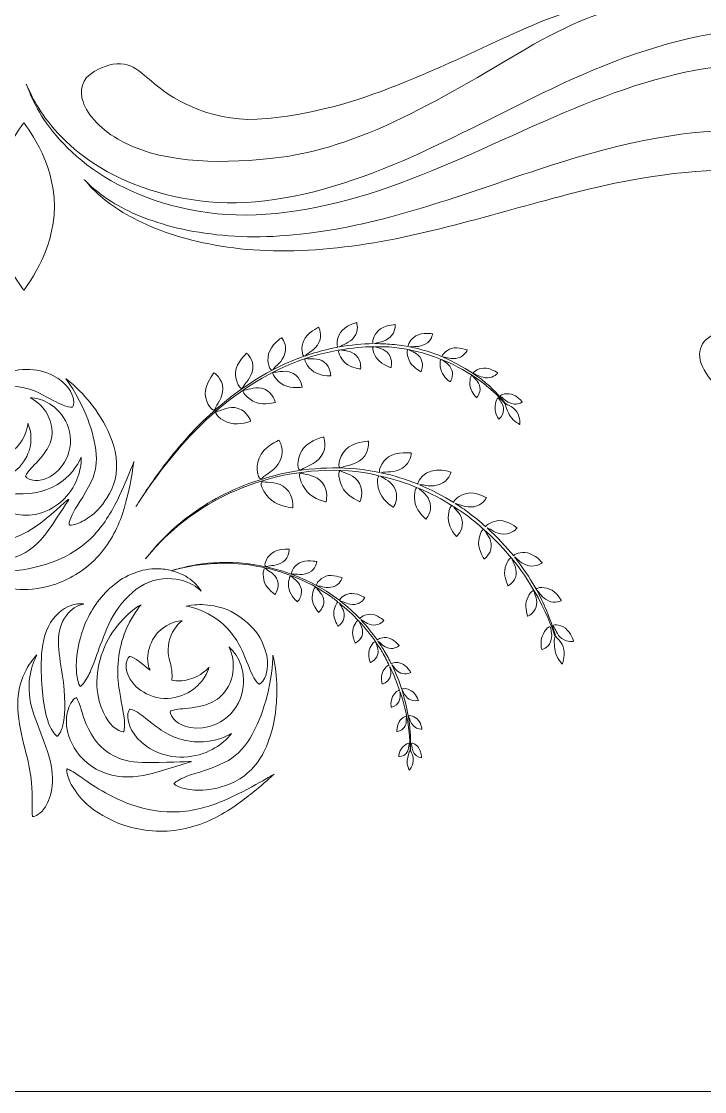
# Model space of a CAD drawing. Extents: x 272 to 570, y -510 to -85.
# Drawn here: x 420.7 to 470.5, y -509.9 to -431.9 of the extents above; entities that cross this region are included whole.
import ezdxf

# ---------------------------------------------------------------- set-up
doc = ezdxf.new("R2010")
doc.units = 0
doc.header["$MEASUREMENT"] = 0
doc.layers.add('Layer 1', color=7, linetype='Continuous')

msp = doc.modelspace()

# ---------------------------------------------------------------- linework, layer by layer
at = {"layer": 'Layer 1', "lineweight": 0}
for points, knots in [([(557.26, -428.987), (551.308, -387.897), (537.651, -351.436), (504.284, -324.924), (502.179, -323.251), (500.029, -321.698), (497.857, -320.198), (497.85, -320.186), (497.849, -320.178), (497.842, -320.165), (494.07, -313.318), (475.261, -287.817), (472.652, -270.415), (472.125, -266.903), (471.92, -263.338), (471.692, -259.797), (470.763, -245.379), (470.267, -230.936), (468.889, -216.548), (468.212, -209.477), (467.389, -202.387), (465.949, -195.426), (464.849, -190.104), (463.985, -182.192), (458.986, -178.931), (455.472, -176.638), (450.202, -176.753), (446.204, -175.918), (440.837, -174.796), (435.555, -173.309), (430.318, -171.692), (429.925, -171.571), (429.532, -171.483), (429.139, -171.379), (426.731, -165.821), (426.432, -160.379), (426.558, -157.057), (434.156, -153.314), (439.591, -143.29), (439.563, -131.489), (439.532, -118.154), (432.541, -107.109), (423.369, -104.865), (427.037, -103.332), (429.611, -99.709), (429.601, -95.486), (429.588, -89.887), (425.038, -85.359), (419.439, -85.373), (413.84, -85.386), (409.312, -89.936), (409.325, -95.534), (409.336, -99.876), (412.079, -103.564), (415.92, -104.999), (407.017, -107.569), (400.346, -118.5), (400.377, -131.582), (400.405, -143.383), (405.887, -153.381), (413.503, -157.088), (413.644, -160.387), (413.376, -165.778), (411.04, -171.308), (404.952, -172.487), (398.92, -174.461), (393.031, -175.989), (388.501, -177.164), (383.193, -176.433), (379.119, -179.12), (374.136, -182.405), (373.309, -190.321), (372.234, -195.648), (370.828, -202.617), (370.038, -209.71), (369.395, -216.784), (368.085, -231.178), (367.658, -245.623), (366.797, -260.046), (366.586, -263.588), (366.398, -267.154), (365.888, -270.669), (363.36, -288.082), (344.039, -315.749), (340.3, -322.614), (340.296, -322.62), (340.296, -322.624), (340.293, -322.63), (339.113, -323.503), (337.94, -324.392), (336.781, -325.322), (303.541, -351.992), (290.057, -388.517), (284.3, -429.635), (280.539, -456.493), (275.992, -483.154), (271.989, -509.907), (271.989, -509.907), (569.901, -509.907), (569.901, -509.907), (565.771, -483.169), (561.148, -455.828), (557.26, -428.987)], [0, 0, 0, 0, 1, 1, 1, 2, 2, 2, 3, 3, 3, 4, 4, 4, 5, 5, 5, 6, 6, 6, 7, 7, 7, 8, 8, 8, 9, 9, 9, 10, 10, 10, 11, 11, 11, 12, 12, 12, 13, 13, 13, 14, 14, 14, 15, 15, 15, 16, 16, 16, 17, 17, 17, 18, 18, 18, 19, 19, 19, 20, 20, 20, 21, 21, 21, 22, 22, 22, 23, 23, 23, 24, 24, 24, 25, 25, 25, 26, 26, 26, 27, 27, 27, 28, 28, 28, 29, 29, 29, 30, 30, 30, 31, 31, 31, 32, 32, 32, 33, 33, 33, 34, 34, 34, 34]), ([(426.375, -435.399), (427.381, -434.936), (428.077, -434.975), (428.649, -435.188), (429.219, -435.413), (429.686, -435.883), (430.439, -436.508), (431.882, -437.754), (434.893, -439.429), (438.571, -439.021), (440.366, -438.883), (443.184, -438.387), (446.332, -437.253), (449.485, -436.152), (452.947, -434.493), (456.248, -432.988), (459.532, -431.433), (462.885, -430.323), (465.425, -430.259), (466.689, -430.199), (467.717, -430.37), (468.399, -430.559), (469.084, -430.741), (469.446, -430.9), (469.446, -430.9), (469.446, -430.9), (469.066, -430.783), (468.374, -430.682), (467.685, -430.573), (466.672, -430.522), (465.468, -430.714), (463.036, -431.051), (459.991, -432.434), (456.918, -434.286), (453.808, -436.101), (450.478, -438.113), (447.245, -439.543), (444.032, -441.005), (440.896, -441.774), (438.836, -441.931), (434.795, -442.385), (430.586, -442.19), (427.747, -440.519), (426.344, -439.709), (425.386, -438.58), (425.153, -437.6), (424.902, -436.613), (425.343, -435.868), (426.375, -435.399)], [0, 0, 0, 0, 1, 1, 1, 2, 2, 2, 3, 3, 3, 4, 4, 4, 5, 5, 5, 6, 6, 6, 7, 7, 7, 8, 8, 8, 9, 9, 9, 10, 10, 10, 11, 11, 11, 12, 12, 12, 13, 13, 13, 14, 14, 14, 15, 15, 15, 16, 16, 16, 16]), ([(471.525, -458.617), (469.988, -457.207), (469.796, -455.88), (470.623, -455.126), (471.44, -454.366), (472.439, -454.572), (473.777, -455.016), (475.107, -455.462), (476.974, -456.184), (479.441, -456.232), (481.874, -456.269), (484.854, -455.463), (486.957, -452.757), (489.061, -450.175), (490.056, -445.835), (488.154, -442.315), (487.276, -440.554), (485.496, -438.547), (482.776, -437.107), (480.069, -435.674), (476.531, -434.781), (472.733, -435.124), (468.907, -435.393), (464.896, -436.668), (460.957, -438.308), (457.01, -439.94), (453.075, -441.924), (449.063, -443.447), (445.068, -444.985), (440.949, -446.02), (437.097, -446.053), (433.228, -446.077), (429.792, -445.002), (427.244, -443.548), (424.673, -442.09), (423.06, -440.215), (422.188, -438.822), (421.769, -438.108), (421.469, -437.538), (421.32, -437.126), (421.153, -436.723), (421.065, -436.51), (421.065, -436.51), (421.065, -436.51), (421.164, -436.718), (421.35, -437.112), (421.518, -437.515), (421.845, -438.068), (422.293, -438.753), (423.223, -440.089), (424.895, -441.848), (427.462, -443.147), (430.004, -444.444), (433.384, -445.321), (437.067, -445.129), (440.766, -444.927), (444.676, -443.763), (448.514, -442.093), (452.368, -440.439), (456.183, -438.311), (460.157, -436.478), (464.115, -434.646), (468.295, -433.115), (472.506, -432.669), (476.727, -432.144), (480.851, -433.012), (484.058, -434.622), (487.298, -436.227), (489.614, -438.69), (490.75, -440.974), (491.961, -443.223), (492.393, -445.834), (492.208, -448.238), (492.007, -450.656), (491.243, -452.95), (490.017, -454.889), (488.817, -456.842), (487.108, -458.423), (485.231, -459.458), (483.348, -460.466), (481.377, -460.964), (479.573, -461.061), (475.941, -461.251), (473.027, -460.003), (471.525, -458.617)], [0, 0, 0, 0, 1, 1, 1, 2, 2, 2, 3, 3, 3, 4, 4, 4, 5, 5, 5, 6, 6, 6, 7, 7, 7, 8, 8, 8, 9, 9, 9, 10, 10, 10, 11, 11, 11, 12, 12, 12, 13, 13, 13, 14, 14, 14, 15, 15, 15, 16, 16, 16, 17, 17, 17, 18, 18, 18, 19, 19, 19, 20, 20, 20, 21, 21, 21, 22, 22, 22, 23, 23, 23, 24, 24, 24, 25, 25, 25, 26, 26, 26, 27, 27, 27, 28, 28, 28, 28]), ([(420.891, -451.52), (420.891, -451.52), (418.657, -448.79), (418.657, -445.424), (418.657, -442.057), (420.891, -439.327), (420.891, -439.327), (420.891, -439.327), (423.124, -442.057), (423.124, -445.424), (423.124, -448.79), (420.891, -451.52), (420.891, -451.52)], [0, 0, 0, 0, 1, 1, 1, 2, 2, 2, 3, 3, 3, 4, 4, 4, 4]), ([(445.318, -448.236), (442.474, -448.652), (439.678, -448.783), (437.128, -448.551), (434.583, -448.317), (432.308, -447.759), (430.491, -447.023), (428.663, -446.31), (427.318, -445.401), (426.481, -444.684), (426.068, -444.315), (425.759, -444.016), (425.574, -443.788), (425.382, -443.569), (425.28, -443.453), (425.28, -443.453), (425.28, -443.453), (425.686, -443.926), (426.559, -444.586), (427.437, -445.233), (428.816, -446.025), (430.645, -446.594), (432.463, -447.185), (434.712, -447.57), (437.18, -447.628), (439.648, -447.683), (442.339, -447.377), (445.061, -446.798), (450.524, -445.654), (456.076, -443.355), (461.316, -441.819), (466.535, -440.236), (471.478, -439.614), (474.734, -440), (476.348, -440.161), (477.958, -440.474), (479.48, -441.017), (480.993, -441.575), (482.489, -442.331), (483.696, -443.658), (484.95, -444.984), (485.591, -447.087), (485.108, -448.965), (484.639, -450.856), (483.3, -452.185), (482.027, -452.891), (479.5, -454.244), (477.265, -454.085), (475.834, -453.475), (474.371, -452.818), (473.983, -451.682), (474.613, -450.743), (475.217, -449.815), (475.863, -449.508), (476.647, -449.307), (477.409, -449.12), (478.675, -449.071), (479.8, -448.605), (480.304, -448.396), (480.706, -448.093), (480.929, -447.701), (481.139, -447.314), (481.211, -446.681), (480.773, -445.973), (480.328, -445.227), (479.39, -444.479), (478.271, -443.941), (477.139, -443.399), (475.833, -443.045), (474.437, -442.907), (471.663, -442.57), (467.091, -442.925), (461.952, -444.201), (456.814, -445.42), (451.024, -447.418), (445.318, -448.236)], [0, 0, 0, 0, 1, 1, 1, 2, 2, 2, 3, 3, 3, 4, 4, 4, 5, 5, 5, 6, 6, 6, 7, 7, 7, 8, 8, 8, 9, 9, 9, 10, 10, 10, 11, 11, 11, 12, 12, 12, 13, 13, 13, 14, 14, 14, 15, 15, 15, 16, 16, 16, 17, 17, 17, 18, 18, 18, 19, 19, 19, 20, 20, 20, 21, 21, 21, 22, 22, 22, 23, 23, 23, 24, 24, 24, 25, 25, 25, 25]), ([(441.333, -456.339), (441.172, -456.33), (441.066, -455.706), (441.286, -455.197), (441.534, -454.607), (442.367, -454.227), (442.367, -454.227), (442.367, -454.227), (442.683, -454.78), (442.4, -455.336), (442.126, -455.903), (441.614, -456.074), (441.408, -456.3), (441.394, -456.312), (441.387, -456.317), (441.38, -456.323), (442.179, -456.04), (442.993, -455.82), (443.801, -455.673), (443.667, -455.618), (443.683, -455.03), (443.971, -454.609), (444.306, -454.102), (445.147, -453.888), (445.147, -453.888), (445.147, -453.888), (445.336, -454.45), (444.975, -454.926), (444.619, -455.394), (444.119, -455.485), (443.888, -455.653), (443.888, -455.653), (443.88, -455.658), (443.88, -455.658), (444.721, -455.507), (445.553, -455.43), (446.352, -455.42), (446.25, -455.326), (446.381, -454.812), (446.725, -454.475), (447.134, -454.072), (447.954, -454.031), (447.954, -454.031), (447.954, -454.031), (448.011, -454.582), (447.584, -454.947), (447.167, -455.321), (446.698, -455.3), (446.45, -455.42), (446.819, -455.412), (447.181, -455.437), (447.533, -455.455), (448.02, -455.496), (448.478, -455.557), (448.914, -455.639), (448.841, -455.537), (449.076, -455.083), (449.464, -454.858), (449.931, -454.571), (450.684, -454.703), (450.684, -454.703), (450.684, -454.703), (450.612, -455.214), (450.141, -455.463), (449.686, -455.7), (449.259, -455.616), (449.01, -455.655), (449.915, -455.834), (450.701, -456.093), (451.386, -456.373), (451.32, -456.274), (451.64, -455.909), (452.062, -455.773), (452.548, -455.622), (453.206, -455.89), (453.206, -455.89), (453.206, -455.89), (453.025, -456.329), (452.54, -456.457), (452.058, -456.591), (451.694, -456.393), (451.451, -456.399), (451.451, -456.399), (451.448, -456.398), (451.448, -456.398), (454.751, -457.877), (455.614, -459.39), (456.021, -459.815), (456.031, -459.813), (456.043, -459.816), (456.06, -459.827), (456.235, -459.942), (456.539, -459.973), (456.821, -460.396), (457.1, -460.825), (457.041, -461.311), (457.041, -461.311), (457.041, -461.311), (456.603, -461.097), (456.344, -460.702), (456.142, -460.387), (455.984, -459.956), (455.999, -459.843), (455.73, -459.543), (455.212, -458.904), (453.989, -458.01), (453.365, -457.572), (452.494, -457.052), (451.388, -456.601), (451.561, -456.755), (451.931, -456.911), (452.087, -457.351), (452.239, -457.805), (451.96, -458.204), (451.96, -458.204), (451.96, -458.204), (451.493, -457.89), (451.325, -457.447), (451.159, -457.03), (451.204, -456.475), (451.359, -456.589), (450.66, -456.306), (449.889, -456.044), (448.964, -455.867), (449.166, -456.018), (449.603, -456.086), (449.839, -456.544), (450.074, -456.995), (449.845, -457.462), (449.845, -457.462), (449.845, -457.462), (449.302, -457.207), (449.046, -456.784), (448.799, -456.35), (448.751, -455.753), (448.949, -455.864), (448.498, -455.778), (448.028, -455.704), (447.518, -455.658), (447.179, -455.631), (446.819, -455.643), (446.464, -455.644), (446.707, -455.745), (447.167, -455.771), (447.489, -456.185), (447.81, -456.622), (447.649, -457.155), (447.649, -457.155), (447.649, -457.155), (447.035, -456.992), (446.692, -456.585), (446.364, -456.197), (446.221, -455.59), (446.424, -455.643), (445.629, -455.647), (444.799, -455.734), (443.961, -455.874), (444.235, -455.947), (444.714, -455.887), (445.112, -456.281), (445.518, -456.681), (445.432, -457.27), (445.432, -457.27), (445.432, -457.27), (444.755, -457.2), (444.331, -456.831), (443.933, -456.475), (443.702, -455.892), (443.899, -455.883), (442.737, -456.081), (441.56, -456.398), (440.421, -456.876), (438.046, -457.842), (435.897, -459.366), (434.211, -460.956), (432.512, -462.541), (431.243, -464.164), (430.382, -465.35), (429.95, -465.947), (429.618, -466.434), (429.394, -466.772), (429.183, -467.099), (429.056, -467.296), (429.056, -467.296), (429.056, -467.296), (429.172, -467.107), (429.394, -466.772), (429.521, -466.575), (429.672, -466.343), (429.864, -466.046), (430.392, -465.265), (431.164, -464.164), (432.197, -462.95), (434.217, -460.514), (437.482, -457.649), (441.333, -456.339)], [0, 0, 0, 0, 1, 1, 1, 2, 2, 2, 3, 3, 3, 4, 4, 4, 5, 5, 5, 6, 6, 6, 7, 7, 7, 8, 8, 8, 9, 9, 9, 10, 10, 10, 11, 11, 11, 12, 12, 12, 13, 13, 13, 14, 14, 14, 15, 15, 15, 16, 16, 16, 17, 17, 17, 18, 18, 18, 19, 19, 19, 20, 20, 20, 21, 21, 21, 22, 22, 22, 23, 23, 23, 24, 24, 24, 25, 25, 25, 26, 26, 26, 27, 27, 27, 28, 28, 28, 29, 29, 29, 30, 30, 30, 31, 31, 31, 32, 32, 32, 33, 33, 33, 34, 34, 34, 35, 35, 35, 36, 36, 36, 37, 37, 37, 38, 38, 38, 39, 39, 39, 40, 40, 40, 41, 41, 41, 42, 42, 42, 43, 43, 43, 44, 44, 44, 45, 45, 45, 46, 46, 46, 47, 47, 47, 48, 48, 48, 49, 49, 49, 50, 50, 50, 51, 51, 51, 52, 52, 52, 53, 53, 53, 54, 54, 54, 55, 55, 55, 56, 56, 56, 57, 57, 57, 58, 58, 58, 59, 59, 59, 60, 60, 60, 61, 61, 61, 62, 62, 62, 63, 63, 63, 64, 64, 64, 65, 65, 65, 65]), ([(438.725, -456.173), (438.88, -455.523), (439.68, -454.985), (439.68, -454.985), (439.68, -454.985), (440.112, -455.501), (439.92, -456.136), (439.732, -456.763), (439.228, -457.037), (439.05, -457.301), (438.88, -457.565), (438.567, -456.823), (438.725, -456.173)], [0, 0, 0, 0, 1, 1, 1, 2, 2, 2, 3, 3, 3, 4, 4, 4, 4]), ([(436.324, -457.492), (436.377, -456.787), (437.13, -456.108), (437.13, -456.108), (437.13, -456.108), (437.673, -456.579), (437.571, -457.263), (437.48, -457.949), (436.991, -458.306), (436.848, -458.611), (436.709, -458.906), (436.264, -458.188), (436.324, -457.492)], [0, 0, 0, 0, 1, 1, 1, 2, 2, 2, 3, 3, 3, 4, 4, 4, 4]), ([(442.034, -457.468), (441.538, -457.135), (441.182, -456.461), (441.48, -456.509), (441.77, -456.554), (442.294, -456.411), (442.781, -456.767), (443.264, -457.136), (443.258, -457.767), (443.258, -457.767), (443.258, -457.767), (442.531, -457.795), (442.034, -457.468)], [0, 0, 0, 0, 1, 1, 1, 2, 2, 2, 3, 3, 3, 4, 4, 4, 4]), ([(424.503, -459.449), (424.578, -459.863), (424.444, -460.036), (424.444, -460.036), (424.444, -460.036), (424.234, -460.069), (423.885, -459.949), (423.527, -459.835), (423.062, -459.569), (422.292, -459.163), (421.533, -458.74), (420.391, -458.398), (419.335, -458.519), (418.292, -458.605), (417.51, -459.049), (417.51, -459.049), (417.51, -459.049), (418, -458.292), (419.112, -457.755), (420.183, -457.18), (421.926, -457.132), (423.015, -457.746), (424.11, -458.326), (424.426, -459.054), (424.503, -459.449)], [0, 0, 0, 0, 1, 1, 1, 2, 2, 2, 3, 3, 3, 4, 4, 4, 5, 5, 5, 6, 6, 6, 7, 7, 7, 8, 8, 8, 8]), ([(434.114, -459.091), (434.071, -458.36), (434.748, -457.546), (434.748, -457.546), (434.748, -457.546), (435.386, -457.952), (435.389, -458.682), (435.393, -459.403), (434.933, -459.846), (434.826, -460.182), (434.725, -460.511), (434.157, -459.823), (434.114, -459.091)], [0, 0, 0, 0, 1, 1, 1, 2, 2, 2, 3, 3, 3, 4, 4, 4, 4]), ([(439.152, -457.502), (439.464, -457.516), (439.99, -457.286), (440.549, -457.607), (441.099, -457.924), (441.174, -458.593), (441.174, -458.593), (441.174, -458.593), (440.414, -458.724), (439.85, -458.44), (439.288, -458.156), (438.837, -457.494), (439.152, -457.502)], [0, 0, 0, 0, 1, 1, 1, 2, 2, 2, 3, 3, 3, 4, 4, 4, 4]), ([(454.13, -458.599), (454.2, -459.045), (453.888, -459.363), (453.888, -459.363), (453.888, -459.363), (453.519, -458.991), (453.424, -458.568), (453.341, -458.132), (453.468, -457.6), (453.598, -457.776), (453.715, -457.964), (454.062, -458.145), (454.13, -458.599)], [0, 0, 0, 0, 1, 1, 1, 2, 2, 2, 3, 3, 3, 4, 4, 4, 4]), ([(454.412, -457.198), (454.899, -457.162), (455.428, -457.559), (455.428, -457.559), (455.428, -457.559), (455.154, -457.909), (454.684, -457.911), (454.223, -457.91), (453.923, -457.675), (453.712, -457.609), (453.496, -457.561), (453.934, -457.217), (454.412, -457.198)], [0, 0, 0, 0, 1, 1, 1, 2, 2, 2, 3, 3, 3, 4, 4, 4, 4]), ([(427.297, -466.03), (426.442, -467.777), (425.442, -468.209), (424.951, -468.47), (424.416, -468.699), (424.192, -468.628), (424.192, -468.628), (424.192, -468.628), (424.157, -468.397), (424.404, -467.892), (424.615, -467.379), (425.25, -466.635), (425.837, -465.399), (426.117, -464.779), (426.25, -464.045), (426.135, -463.176), (426.028, -462.321), (425.743, -461.405), (425.43, -460.628), (424.797, -459.055), (423.954, -457.984), (423.954, -457.984), (423.954, -457.984), (425.077, -458.753), (426.126, -460.244), (426.645, -460.989), (427.148, -461.875), (427.449, -462.9), (427.768, -463.908), (427.712, -465.15), (427.297, -466.03)], [0, 0, 0, 0, 1, 1, 1, 2, 2, 2, 3, 3, 3, 4, 4, 4, 5, 5, 5, 6, 6, 6, 7, 7, 7, 8, 8, 8, 9, 9, 9, 10, 10, 10, 10]), ([(436.978, -458.8), (437.304, -458.775), (437.832, -458.476), (438.45, -458.74), (439.065, -459.014), (439.221, -459.706), (439.221, -459.706), (439.221, -459.706), (438.437, -459.932), (437.817, -459.707), (437.194, -459.473), (436.644, -458.825), (436.978, -458.8)], [0, 0, 0, 0, 1, 1, 1, 2, 2, 2, 3, 3, 3, 4, 4, 4, 4]), ([(456.4, -459.096), (456.837, -459.202), (457.22, -459.679), (457.22, -459.679), (457.22, -459.679), (456.888, -459.906), (456.461, -459.79), (456.032, -459.681), (455.845, -459.381), (455.655, -459.284), (455.474, -459.187), (455.955, -458.997), (456.4, -459.096)], [0, 0, 0, 0, 1, 1, 1, 2, 2, 2, 3, 3, 3, 4, 4, 4, 4]), ([(417.972, -461.161), (418.159, -461.795), (418.629, -462.223), (418.991, -462.481), (419.427, -462.786), (419.668, -463.134), (419.797, -463.371), (420.094, -463.21), (420.378, -463.001), (420.6, -462.701), (421.141, -462.03), (421.188, -461.236), (421.188, -461.236), (421.188, -461.236), (421.274, -461.402), (421.347, -461.716), (421.418, -462.027), (421.455, -462.497), (421.324, -463.03), (421.195, -463.556), (420.891, -464.141), (420.391, -464.581), (419.893, -465.029), (419.237, -465.266), (418.673, -465.303), (417.515, -465.357), (416.959, -464.807), (416.783, -464.49), (416.595, -464.148), (416.68, -463.948), (416.68, -463.948), (416.68, -463.948), (416.862, -463.845), (417.177, -463.799), (417.39, -463.762), (417.678, -463.751), (418.018, -463.738), (418.016, -463.737), (418.014, -463.737), (418.012, -463.735), (417.264, -463.217), (416.906, -461.942), (417.177, -461.148), (417.398, -460.318), (417.896, -459.967), (417.896, -459.967), (417.896, -459.967), (417.77, -460.557), (417.972, -461.161)], [0, 0, 0, 0, 1, 1, 1, 2, 2, 2, 3, 3, 3, 4, 4, 4, 5, 5, 5, 6, 6, 6, 7, 7, 7, 8, 8, 8, 9, 9, 9, 10, 10, 10, 11, 11, 11, 12, 12, 12, 13, 13, 13, 14, 14, 14, 15, 15, 15, 16, 16, 16, 16]), ([(423.72, -464.28), (422.893, -465.385), (421.953, -465.451), (421.548, -465.37), (421.109, -465.278), (421.02, -465.071), (421.02, -465.071), (421.02, -465.071), (421.097, -464.872), (421.335, -464.604), (421.564, -464.324), (421.948, -464), (422.421, -463.36), (422.648, -463.035), (422.873, -462.63), (422.93, -462.165), (422.996, -461.697), (422.893, -461.152), (422.671, -460.697), (422.45, -460.241), (422.119, -459.885), (421.84, -459.674), (421.561, -459.462), (421.352, -459.371), (421.352, -459.371), (421.352, -459.371), (421.574, -459.36), (421.946, -459.449), (422.315, -459.539), (422.834, -459.764), (423.304, -460.215), (423.768, -460.66), (424.178, -461.339), (424.272, -462.132), (424.377, -462.931), (424.109, -463.734), (423.72, -464.28)], [0, 0, 0, 0, 1, 1, 1, 2, 2, 2, 3, 3, 3, 4, 4, 4, 5, 5, 5, 6, 6, 6, 7, 7, 7, 8, 8, 8, 9, 9, 9, 10, 10, 10, 11, 11, 11, 12, 12, 12, 12]), ([(437.423, -461.061), (437.423, -461.061), (436.626, -461.398), (435.948, -461.223), (435.273, -461.049), (434.637, -460.421), (434.98, -460.358), (435.318, -460.298), (435.836, -459.924), (436.513, -460.136), (437.181, -460.348), (437.423, -461.061), (437.423, -461.061)], [0, 0, 0, 0, 1, 1, 1, 2, 2, 2, 3, 3, 3, 4, 4, 4, 4]), ([(455.858, -460.26), (455.85, -460.679), (455.508, -460.923), (455.508, -460.923), (455.508, -460.923), (455.231, -460.526), (455.23, -460.111), (455.221, -459.706), (455.423, -459.233), (455.51, -459.418), (455.6, -459.596), (455.859, -459.84), (455.858, -460.26)], [0, 0, 0, 0, 1, 1, 1, 2, 2, 2, 3, 3, 3, 4, 4, 4, 4]), ([(441.165, -463.182), (441.381, -462.852), (441.774, -462.603), (442.116, -462.438), (442.457, -462.265), (442.746, -462.213), (442.746, -462.213), (442.746, -462.213), (443.043, -462.981), (442.567, -463.608), (442.105, -464.264), (441.42, -464.354), (441.118, -464.596), (440.827, -464.836), (440.736, -463.871), (441.165, -463.182)], [0, 0, 0, 0, 1, 1, 1, 2, 2, 2, 3, 3, 3, 4, 4, 4, 5, 5, 5, 5]), ([(438.036, -463.756), (438.34, -462.946), (439.488, -462.449), (439.488, -462.449), (439.488, -462.449), (439.945, -463.176), (439.578, -463.936), (439.22, -464.685), (438.529, -464.911), (438.263, -465.223), (438.005, -465.516), (437.723, -464.539), (438.036, -463.756)], [0, 0, 0, 0, 1, 1, 1, 2, 2, 2, 3, 3, 3, 4, 4, 4, 4]), ([(445.565, -463.792), (445.018, -464.284), (444.362, -464.302), (444.037, -464.454), (443.724, -464.612), (443.815, -463.706), (444.342, -463.155), (444.868, -462.579), (445.994, -462.522), (445.994, -462.522), (445.994, -462.522), (446.125, -463.281), (445.565, -463.792)], [0, 0, 0, 0, 1, 1, 1, 2, 2, 2, 3, 3, 3, 4, 4, 4, 4]), ([(423.209, -467.24), (422.608, -467.655), (421.892, -467.878), (421.268, -467.922), (419.997, -467.99), (419.345, -467.489), (419.085, -467.178), (418.816, -466.845), (418.855, -466.628), (418.855, -466.628), (418.855, -466.628), (419.027, -466.503), (419.392, -466.444), (419.761, -466.373), (420.294, -466.384), (421.154, -466.335), (422.015, -466.311), (423.154, -465.97), (423.939, -465.242), (424.733, -464.553), (425.063, -463.701), (425.063, -463.701), (425.063, -463.701), (425.079, -463.919), (425.034, -464.289), (424.989, -464.656), (424.863, -465.179), (424.569, -465.726), (424.278, -466.27), (423.813, -466.832), (423.209, -467.24)], [0, 0, 0, 0, 1, 1, 1, 2, 2, 2, 3, 3, 3, 4, 4, 4, 5, 5, 5, 6, 6, 6, 7, 7, 7, 8, 8, 8, 9, 9, 9, 10, 10, 10, 10]), ([(460.127, -478.753), (460.127, -478.753), (459.72, -478.359), (459.616, -477.825), (459.532, -477.403), (459.526, -476.882), (459.606, -476.766), (459.462, -476.327), (459.161, -475.449), (458.366, -473.917), (457.661, -472.658), (456.56, -470.861), (454.449, -468.981), (454.458, -468.99), (454.467, -468.993), (454.474, -469.008), (454.598, -469.257), (454.972, -469.605), (454.953, -470.19), (454.934, -470.768), (454.443, -471.101), (454.443, -471.101), (454.443, -471.101), (454.031, -470.535), (454.033, -469.956), (454.027, -469.465), (454.274, -468.918), (454.417, -468.952), (454.042, -468.618), (453.644, -468.284), (453.2, -467.948), (452.89, -467.714), (452.535, -467.5), (452.193, -467.28), (452.352, -467.541), (452.807, -467.816), (452.851, -468.438), (452.901, -469.056), (452.423, -469.472), (452.423, -469.472), (452.423, -469.472), (451.926, -468.92), (451.835, -468.331), (451.759, -467.747), (452.004, -467.066), (452.164, -467.26), (451.396, -466.768), (450.555, -466.324), (449.66, -465.949), (449.877, -466.187), (450.363, -466.449), (450.512, -467.048), (450.645, -467.696), (450.2, -468.202), (450.2, -468.202), (450.2, -468.202), (449.592, -467.726), (449.423, -467.097), (449.269, -466.518), (449.396, -465.847), (449.586, -465.922), (448.729, -465.567), (447.825, -465.273), (446.884, -465.066), (447.143, -465.271), (447.734, -465.453), (447.983, -466.096), (448.226, -466.729), (447.834, -467.34), (447.834, -467.34), (447.834, -467.34), (447.137, -466.93), (446.854, -466.324), (446.618, -465.808), (446.617, -465.115), (446.78, -465.045), (446.399, -464.964), (446.025, -464.86), (445.635, -464.809), (442.745, -464.39), (439.737, -464.822), (437.267, -465.751), (434.768, -466.642), (432.839, -468.038), (431.597, -469.145), (430.985, -469.714), (430.51, -470.191), (430.22, -470.551), (429.918, -470.902), (429.754, -471.094), (429.754, -471.094), (429.754, -471.094), (429.853, -470.974), (430.039, -470.752), (430.23, -470.534), (430.481, -470.189), (430.869, -469.815), (431.6, -469.027), (432.757, -468.001), (434.312, -467.053), (435.866, -466.109), (437.836, -465.286), (440.016, -464.825), (442.196, -464.396), (444.59, -464.322), (446.841, -464.814), (446.689, -464.713), (446.952, -464.04), (447.477, -463.67), (448.077, -463.239), (449.132, -463.387), (449.132, -463.387), (449.132, -463.387), (449.103, -464.105), (448.483, -464.484), (447.873, -464.859), (447.276, -464.711), (446.938, -464.82), (446.917, -464.823), (446.907, -464.824), (446.897, -464.826), (447.848, -465.011), (448.76, -465.32), (449.631, -465.661), (449.535, -465.53), (449.918, -464.964), (450.453, -464.747), (450.767, -464.618), (451.163, -464.623), (451.481, -464.662), (451.802, -464.694), (452.026, -464.79), (452.026, -464.79), (452.026, -464.79), (451.856, -465.449), (451.222, -465.668), (450.578, -465.921), (450.054, -465.672), (449.727, -465.694), (449.727, -465.694), (449.717, -465.694), (449.717, -465.694), (450.613, -466.077), (451.46, -466.511), (452.229, -467), (452.19, -466.846), (452.632, -466.435), (453.165, -466.326), (453.814, -466.177), (454.608, -466.638), (454.608, -466.638), (454.608, -466.638), (454.328, -467.206), (453.696, -467.303), (453.085, -467.389), (452.623, -467.115), (452.322, -467.061), (452.67, -467.296), (453.027, -467.507), (453.338, -467.761), (453.786, -468.092), (454.196, -468.42), (454.567, -468.764), (454.557, -468.619), (455.046, -468.324), (455.565, -468.314), (456.175, -468.31), (456.839, -468.85), (456.839, -468.85), (456.839, -468.85), (456.478, -469.314), (455.87, -469.297), (455.278, -469.282), (454.934, -468.925), (454.649, -468.837), (455.434, -469.534), (456.056, -470.24), (456.595, -470.888), (456.581, -470.755), (457.11, -470.561), (457.589, -470.662), (458.155, -470.771), (458.668, -471.375), (458.668, -471.375), (458.668, -471.375), (458.253, -471.725), (457.701, -471.596), (457.138, -471.48), (456.879, -471.086), (456.646, -470.948), (456.646, -470.948), (456.644, -470.946), (456.644, -470.946), (457.897, -472.561), (458.577, -473.876), (458.972, -474.839), (459.373, -475.802), (459.559, -476.398), (459.64, -476.746), (459.652, -476.748), (459.663, -476.757), (459.676, -476.776), (459.796, -476.977), (460.128, -477.131), (460.247, -477.692), (460.358, -478.258), (460.127, -478.753), (460.127, -478.753)], [0, 0, 0, 0, 1, 1, 1, 2, 2, 2, 3, 3, 3, 4, 4, 4, 5, 5, 5, 6, 6, 6, 7, 7, 7, 8, 8, 8, 9, 9, 9, 10, 10, 10, 11, 11, 11, 12, 12, 12, 13, 13, 13, 14, 14, 14, 15, 15, 15, 16, 16, 16, 17, 17, 17, 18, 18, 18, 19, 19, 19, 20, 20, 20, 21, 21, 21, 22, 22, 22, 23, 23, 23, 24, 24, 24, 25, 25, 25, 26, 26, 26, 27, 27, 27, 28, 28, 28, 29, 29, 29, 30, 30, 30, 31, 31, 31, 32, 32, 32, 33, 33, 33, 34, 34, 34, 35, 35, 35, 36, 36, 36, 37, 37, 37, 38, 38, 38, 39, 39, 39, 40, 40, 40, 41, 41, 41, 42, 42, 42, 43, 43, 43, 44, 44, 44, 45, 45, 45, 46, 46, 46, 47, 47, 47, 48, 48, 48, 49, 49, 49, 50, 50, 50, 51, 51, 51, 52, 52, 52, 53, 53, 53, 54, 54, 54, 55, 55, 55, 56, 56, 56, 57, 57, 57, 58, 58, 58, 59, 59, 59, 60, 60, 60, 61, 61, 61, 62, 62, 62, 63, 63, 63, 64, 64, 64, 65, 65, 65, 66, 66, 66, 67, 67, 67, 68, 68, 68, 69, 69, 69, 69]), ([(418.106, -472.279), (418.106, -472.279), (418.324, -472.152), (418.985, -472.089), (419.643, -471.993), (420.758, -472.025), (422.543, -471.481), (423.431, -471.203), (424.42, -470.74), (425.274, -470.047), (426.13, -469.37), (426.829, -468.428), (427.343, -467.5), (427.863, -466.573), (428.232, -465.681), (428.497, -465.044), (428.757, -464.403), (428.916, -464.014), (428.916, -464.014), (428.916, -464.014), (428.848, -464.429), (428.736, -465.113), (428.612, -465.796), (428.434, -466.755), (428.07, -467.824), (427.71, -468.888), (427.119, -470.077), (426.186, -471.032), (425.272, -471.986), (424.107, -472.659), (423.026, -472.997), (420.828, -473.662), (419.463, -473.172), (418.832, -472.87), (418.179, -472.527), (418.106, -472.279), (418.106, -472.279)], [0, 0, 0, 0, 1, 1, 1, 2, 2, 2, 3, 3, 3, 4, 4, 4, 5, 5, 5, 6, 6, 6, 7, 7, 7, 8, 8, 8, 9, 9, 9, 10, 10, 10, 11, 11, 11, 12, 12, 12, 12]), ([(444.028, -464.71), (444.329, -464.91), (444.983, -464.949), (445.344, -465.602), (445.697, -466.233), (445.388, -466.933), (445.388, -466.933), (445.388, -466.933), (444.597, -466.618), (444.199, -466.037), (443.808, -465.434), (443.718, -464.517), (444.028, -464.71)], [0, 0, 0, 0, 1, 1, 1, 2, 2, 2, 3, 3, 3, 4, 4, 4, 4]), ([(440.485, -467.384), (440.485, -467.384), (439.542, -467.311), (438.939, -466.831), (438.332, -466.328), (437.951, -465.382), (438.34, -465.477), (438.716, -465.562), (439.432, -465.435), (440.015, -465.985), (440.585, -466.528), (440.485, -467.384), (440.485, -467.384)], [0, 0, 0, 0, 1, 1, 1, 2, 2, 2, 3, 3, 3, 4, 4, 4, 4]), ([(442.916, -466.954), (442.916, -466.954), (442.696, -466.888), (442.415, -466.787), (442.133, -466.677), (441.786, -466.494), (441.534, -466.205), (441.032, -465.655), (440.801, -464.719), (441.152, -464.855), (441.495, -464.993), (442.188, -464.983), (442.662, -465.566), (443.127, -466.177), (442.916, -466.954), (442.916, -466.954)], [0, 0, 0, 0, 1, 1, 1, 2, 2, 2, 3, 3, 3, 4, 4, 4, 5, 5, 5, 5]), ([(415.608, -468.967), (415.501, -468.422), (415.661, -468.246), (415.661, -468.246), (415.661, -468.246), (415.881, -468.282), (416.271, -468.527), (416.677, -468.744), (417.236, -469.226), (418.305, -469.542), (420.628, -470.689), (424.139, -466.504), (424.174, -466.77), (424.174, -466.77), (423.563, -467.76), (422.674, -469.026), (422.217, -469.65), (421.596, -470.381), (420.678, -470.814), (419.78, -471.245), (418.736, -471.31), (417.894, -471.079), (416.176, -470.553), (415.728, -469.452), (415.608, -468.967)], [0, 0, 0, 0, 1, 1, 1, 2, 2, 2, 3, 3, 3, 4, 4, 4, 5, 5, 5, 6, 6, 6, 7, 7, 7, 8, 8, 8, 8]), ([(440.23, -470.399), (440.23, -470.399), (440.262, -470.986), (439.794, -471.319), (439.333, -471.649), (438.845, -471.553), (438.582, -471.648), (438.329, -471.735), (438.494, -471.059), (438.941, -470.698), (439.391, -470.32), (440.23, -470.399), (440.23, -470.399)], [0, 0, 0, 0, 1, 1, 1, 2, 2, 2, 3, 3, 3, 4, 4, 4, 4]), ([(456.187, -473.053), (456.187, -473.053), (455.871, -472.476), (455.939, -471.937), (456.015, -471.394), (456.381, -470.842), (456.464, -471.095), (456.531, -471.355), (456.839, -471.717), (456.766, -472.255), (456.678, -472.798), (456.187, -473.053), (456.187, -473.053)], [0, 0, 0, 0, 1, 1, 1, 2, 2, 2, 3, 3, 3, 4, 4, 4, 4]), ([(448.979, -486.493), (448.979, -486.493), (448.793, -486.154), (448.833, -485.783), (448.864, -485.489), (448.971, -485.148), (449.046, -485.089), (449.044, -484.773), (449.034, -484.139), (448.865, -482.97), (448.765, -482.389), (448.594, -481.634), (448.305, -480.767), (448.306, -480.953), (448.379, -481.227), (448.22, -481.525), (448.035, -481.854), (447.66, -481.903), (447.66, -481.903), (447.66, -481.903), (447.593, -481.452), (447.765, -481.121), (447.919, -480.835), (448.203, -480.617), (448.274, -480.676), (448.09, -480.136), (447.87, -479.564), (447.561, -478.933), (447.591, -479.126), (447.705, -479.416), (447.56, -479.756), (447.404, -480.122), (447.009, -480.212), (447.009, -480.212), (447.009, -480.212), (446.885, -479.743), (447.031, -479.374), (447.153, -479.053), (447.444, -478.785), (447.521, -478.855), (447.362, -478.535), (447.219, -478.223), (447.017, -477.881), (446.881, -477.65), (446.714, -477.418), (446.556, -477.187), (446.584, -477.394), (446.803, -477.691), (446.669, -478.1), (446.54, -478.505), (446.129, -478.644), (446.129, -478.644), (446.129, -478.644), (445.954, -478.159), (446.053, -477.761), (446.16, -477.365), (446.507, -476.992), (446.549, -477.176), (446.195, -476.659), (445.78, -476.15), (445.329, -475.658), (445.396, -475.868), (445.633, -476.168), (445.561, -476.59), (445.469, -477.033), (445.051, -477.229), (445.051, -477.229), (445.051, -477.229), (444.795, -476.755), (444.862, -476.314), (444.928, -475.893), (445.219, -475.487), (445.305, -475.631), (444.87, -475.159), (444.379, -474.721), (443.86, -474.307), (443.861, -474.309), (443.863, -474.309), (443.864, -474.311), (443.961, -474.515), (444.274, -474.8), (444.244, -475.273), (444.213, -475.738), (443.793, -476.003), (443.793, -476.003), (443.793, -476.003), (443.47, -475.539), (443.473, -475.078), (443.478, -474.687), (443.685, -474.259), (443.807, -474.266), (443.597, -474.101), (443.398, -473.927), (443.173, -473.776), (441.529, -472.641), (439.594, -471.919), (437.811, -471.623), (436.027, -471.298), (434.409, -471.413), (433.283, -471.59), (432.462, -471.73), (431.9, -471.885), (431.648, -471.961), (432.28, -472.122), (432.803, -472.394), (433.137, -472.678), (433.653, -473.097), (433.82, -473.457), (433.82, -473.457), (433.82, -473.457), (433.561, -473.152), (433.002, -472.887), (432.458, -472.61), (431.598, -472.437), (430.695, -472.608), (428.827, -472.904), (427.409, -474.879), (426.815, -476.475), (426.178, -478.102), (425.86, -479.16), (425.531, -479.715), (425.224, -480.282), (425.004, -480.389), (425.004, -480.389), (425.004, -480.389), (424.832, -480.215), (424.749, -479.569), (424.695, -478.93), (424.604, -477.778), (425.345, -475.866), (425.73, -474.918), (426.4, -473.876), (427.344, -473.081), (428.27, -472.275), (429.526, -471.784), (430.633, -471.815), (431, -471.82), (431.333, -471.881), (431.647, -471.961), (431.821, -471.907), (432.142, -471.812), (432.616, -471.703), (433.33, -471.528), (434.372, -471.362), (435.617, -471.361), (438.095, -471.33), (441.423, -472.176), (443.912, -474.143), (443.849, -474.035), (444.212, -473.7), (444.642, -473.626), (445.136, -473.536), (445.738, -473.924), (445.738, -473.924), (445.738, -473.924), (445.512, -474.361), (445.02, -474.418), (444.536, -474.476), (444.209, -474.209), (443.97, -474.175), (443.956, -474.171), (443.943, -474.166), (443.943, -474.166), (444.472, -474.564), (444.949, -475.017), (445.395, -475.476), (445.373, -475.366), (445.769, -475.124), (446.163, -475.135), (446.628, -475.144), (447.128, -475.588), (447.128, -475.588), (447.128, -475.588), (446.841, -475.954), (446.384, -475.92), (445.914, -475.902), (445.655, -475.601), (445.445, -475.523), (445.445, -475.523), (445.439, -475.52), (445.439, -475.52), (445.89, -476.01), (446.301, -476.514), (446.655, -477.026), (446.671, -476.919), (447.06, -476.779), (447.424, -476.85), (447.869, -476.927), (448.248, -477.418), (448.248, -477.418), (448.248, -477.418), (447.924, -477.705), (447.499, -477.603), (447.09, -477.499), (446.873, -477.203), (446.697, -477.09), (446.854, -477.33), (447.022, -477.558), (447.153, -477.799), (447.349, -478.125), (447.525, -478.439), (447.673, -478.751), (447.704, -478.656), (448.089, -478.593), (448.42, -478.717), (448.808, -478.867), (449.094, -479.37), (449.094, -479.37), (449.094, -479.37), (448.749, -479.577), (448.367, -479.416), (447.994, -479.26), (447.864, -478.946), (447.707, -478.818), (448.027, -479.46), (448.251, -480.062), (448.438, -480.607), (448.461, -480.519), (448.846, -480.523), (449.129, -480.701), (449.464, -480.905), (449.649, -481.409), (449.649, -481.409), (449.649, -481.409), (449.3, -481.536), (448.976, -481.324), (448.644, -481.117), (448.571, -480.802), (448.456, -480.658), (448.456, -480.658), (448.455, -480.656), (448.455, -480.656), (449.253, -483.343), (449.055, -484.609), (449.073, -485.083), (449.073, -485.083), (449.086, -485.095), (449.09, -485.111), (449.127, -485.266), (449.308, -485.435), (449.272, -485.825), (449.231, -486.215), (448.979, -486.493), (448.979, -486.493)], [0, 0, 0, 0, 1, 1, 1, 2, 2, 2, 3, 3, 3, 4, 4, 4, 5, 5, 5, 6, 6, 6, 7, 7, 7, 8, 8, 8, 9, 9, 9, 10, 10, 10, 11, 11, 11, 12, 12, 12, 13, 13, 13, 14, 14, 14, 15, 15, 15, 16, 16, 16, 17, 17, 17, 18, 18, 18, 19, 19, 19, 20, 20, 20, 21, 21, 21, 22, 22, 22, 23, 23, 23, 24, 24, 24, 25, 25, 25, 26, 26, 26, 27, 27, 27, 28, 28, 28, 29, 29, 29, 30, 30, 30, 31, 31, 31, 32, 32, 32, 33, 33, 33, 34, 34, 34, 35, 35, 35, 36, 36, 36, 37, 37, 37, 38, 38, 38, 39, 39, 39, 40, 40, 40, 41, 41, 41, 42, 42, 42, 43, 43, 43, 44, 44, 44, 45, 45, 45, 46, 46, 46, 47, 47, 47, 48, 48, 48, 49, 49, 49, 50, 50, 50, 51, 51, 51, 52, 52, 52, 53, 53, 53, 54, 54, 54, 55, 55, 55, 56, 56, 56, 57, 57, 57, 58, 58, 58, 59, 59, 59, 60, 60, 60, 61, 61, 61, 62, 62, 62, 63, 63, 63, 64, 64, 64, 65, 65, 65, 66, 66, 66, 67, 67, 67, 68, 68, 68, 69, 69, 69, 70, 70, 70, 71, 71, 71, 72, 72, 72, 73, 73, 73, 74, 74, 74, 75, 75, 75, 76, 76, 76, 77, 77, 77, 78, 78, 78, 79, 79, 79, 80, 80, 80, 81, 81, 81, 81]), ([(439.195, -473.684), (439.195, -473.684), (438.642, -473.324), (438.442, -472.833), (438.248, -472.328), (438.343, -471.637), (438.542, -471.825), (438.737, -472.003), (439.207, -472.167), (439.376, -472.69), (439.539, -473.206), (439.195, -473.684), (439.195, -473.684)], [0, 0, 0, 0, 1, 1, 1, 2, 2, 2, 3, 3, 3, 4, 4, 4, 4]), ([(442.238, -471.302), (442.238, -471.302), (442.172, -471.86), (441.686, -472.091), (441.199, -472.34), (440.757, -472.174), (440.497, -472.22), (440.243, -472.269), (440.506, -471.66), (440.984, -471.385), (441.456, -471.122), (442.238, -471.302), (442.238, -471.302)], [0, 0, 0, 0, 1, 1, 1, 2, 2, 2, 3, 3, 3, 4, 4, 4, 4]), ([(440.831, -474.227), (440.831, -474.227), (440.345, -473.836), (440.224, -473.324), (440.098, -472.828), (440.266, -472.19), (440.433, -472.387), (440.594, -472.583), (441.016, -472.799), (441.118, -473.305), (441.207, -473.824), (440.831, -474.227), (440.831, -474.227)], [0, 0, 0, 0, 1, 1, 1, 2, 2, 2, 3, 3, 3, 4, 4, 4, 4]), ([(444.088, -472.484), (444.088, -472.484), (443.937, -472.988), (443.441, -473.132), (442.956, -473.269), (442.552, -473.074), (442.307, -473.066), (442.066, -473.065), (442.408, -472.543), (442.897, -472.37), (443.393, -472.183), (444.088, -472.484), (444.088, -472.484)], [0, 0, 0, 0, 1, 1, 1, 2, 2, 2, 3, 3, 3, 4, 4, 4, 4]), ([(442.376, -475.003), (442.376, -475.003), (441.975, -474.562), (441.912, -474.081), (441.858, -473.59), (442.093, -473.006), (442.221, -473.22), (442.343, -473.435), (442.728, -473.664), (442.753, -474.173), (442.779, -474.668), (442.376, -475.003), (442.376, -475.003)], [0, 0, 0, 0, 1, 1, 1, 2, 2, 2, 3, 3, 3, 4, 4, 4, 4]), ([(459.203, -473.297), (459.724, -473.494), (460.059, -474.147), (460.059, -474.147), (460.059, -474.147), (459.608, -474.379), (459.128, -474.155), (458.662, -473.929), (458.46, -473.543), (458.276, -473.372), (458.086, -473.21), (458.699, -473.089), (459.203, -473.297)], [0, 0, 0, 0, 1, 1, 1, 2, 2, 2, 3, 3, 3, 4, 4, 4, 4]), ([(458.222, -474.595), (458.076, -475.094), (457.601, -475.275), (457.601, -475.275), (457.601, -475.275), (457.403, -474.69), (457.506, -474.207), (457.626, -473.718), (458.039, -473.235), (458.076, -473.485), (458.103, -473.736), (458.379, -474.087), (458.222, -474.595)], [0, 0, 0, 0, 1, 1, 1, 2, 2, 2, 3, 3, 3, 4, 4, 4, 4]), ([(423.33, -484.026), (423.33, -484.026), (422.499, -483.663), (422.242, -480.783), (422.183, -480.057), (422.14, -479.248), (422.166, -478.35), (422.196, -477.46), (422.371, -476.486), (422.84, -475.74), (423.302, -475.003), (423.963, -474.584), (424.459, -474.449), (424.963, -474.313), (425.259, -474.39), (425.259, -474.39), (425.259, -474.39), (424.95, -474.423), (424.561, -474.676), (424.175, -474.924), (423.756, -475.432), (423.558, -476.083), (423.152, -477.368), (423.737, -479.176), (423.826, -480.642), (424.084, -483.522), (423.33, -484.026), (423.33, -484.026)], [0, 0, 0, 0, 1, 1, 1, 2, 2, 2, 3, 3, 3, 4, 4, 4, 5, 5, 5, 6, 6, 6, 7, 7, 7, 8, 8, 8, 9, 9, 9, 9]), ([(428.212, -476.596), (427.704, -477.889), (427.648, -479.515), (427.858, -480.698), (428.046, -481.885), (428.216, -482.584), (428.234, -483.05), (428.265, -483.51), (428.165, -483.707), (428.165, -483.707), (428.165, -483.707), (427.94, -483.743), (427.538, -483.434), (427.156, -483.129), (426.524, -482.428), (426.284, -480.928), (426.012, -479.426), (426.576, -477.416), (427.513, -476.215), (428.421, -474.971), (429.431, -474.445), (429.431, -474.445), (429.431, -474.445), (428.681, -475.302), (428.212, -476.596)], [0, 0, 0, 0, 1, 1, 1, 2, 2, 2, 3, 3, 3, 4, 4, 4, 5, 5, 5, 6, 6, 6, 7, 7, 7, 8, 8, 8, 8]), ([(436.865, -477.94), (436.496, -477.026), (435.707, -475.93), (434.694, -475.318), (433.713, -474.683), (432.73, -474.545), (432.73, -474.545), (432.73, -474.545), (432.961, -474.484), (433.365, -474.448), (433.767, -474.413), (434.349, -474.421), (434.999, -474.583), (436.31, -474.851), (437.811, -476.02), (438.317, -477.29), (438.852, -478.536), (438.64, -479.371), (438.454, -479.764), (438.251, -480.171), (438.037, -480.231), (438.037, -480.231), (438.037, -480.231), (437.855, -480.116), (437.659, -479.765), (437.45, -479.415), (437.256, -478.846), (436.865, -477.94)], [0, 0, 0, 0, 1, 1, 1, 2, 2, 2, 3, 3, 3, 4, 4, 4, 5, 5, 5, 6, 6, 6, 7, 7, 7, 8, 8, 8, 9, 9, 9, 9]), ([(429.984, -478.927), (429.705, -477.982), (430.251, -476.663), (431.012, -476.156), (431.756, -475.587), (432.424, -475.608), (432.424, -475.608), (432.424, -475.608), (431.896, -476.006), (431.624, -476.665), (431.318, -477.334), (431.392, -478.065), (431.533, -478.565), (431.72, -479.198), (431.708, -479.671), (431.669, -479.941), (432.057, -480.006), (432.468, -480.014), (432.876, -479.895), (433.815, -479.665), (434.385, -478.999), (434.385, -478.999), (434.385, -478.999), (434.339, -479.2), (434.178, -479.516), (434.017, -479.828), (433.717, -480.25), (433.234, -480.606), (432.757, -480.958), (432.094, -481.237), (431.371, -481.262), (430.644, -481.295), (429.931, -481.044), (429.427, -480.691), (428.412, -479.948), (428.301, -479.113), (428.35, -478.727), (428.408, -478.313), (428.599, -478.202), (428.599, -478.202), (428.599, -478.202), (428.805, -478.244), (429.091, -478.436), (429.342, -478.594), (429.639, -478.857), (430.091, -479.201), (430.056, -479.109), (430.011, -479.035), (429.984, -478.927)], [0, 0, 0, 0, 1, 1, 1, 2, 2, 2, 3, 3, 3, 4, 4, 4, 5, 5, 5, 6, 6, 6, 7, 7, 7, 8, 8, 8, 9, 9, 9, 10, 10, 10, 11, 11, 11, 12, 12, 12, 13, 13, 13, 14, 14, 14, 15, 15, 15, 16, 16, 16, 16]), ([(459.274, -477.149), (459.09, -477.594), (458.636, -477.711), (458.636, -477.711), (458.636, -477.711), (458.495, -477.157), (458.679, -476.711), (458.846, -476.272), (459.267, -475.872), (459.279, -476.103), (459.297, -476.33), (459.459, -476.701), (459.274, -477.149)], [0, 0, 0, 0, 1, 1, 1, 2, 2, 2, 3, 3, 3, 4, 4, 4, 4]), ([(460.111, -476.908), (459.711, -476.611), (459.65, -476.212), (459.49, -476.028), (459.341, -475.846), (459.935, -475.864), (460.356, -476.157), (460.76, -476.454), (460.97, -477.098), (460.97, -477.098), (460.97, -477.098), (460.514, -477.207), (460.111, -476.908)], [0, 0, 0, 0, 1, 1, 1, 2, 2, 2, 3, 3, 3, 4, 4, 4, 4]), ([(434.43, -483.31), (432.976, -483.682), (432.132, -483.115), (431.834, -482.784), (431.515, -482.421), (431.568, -482.197), (431.568, -482.197), (431.568, -482.197), (431.76, -482.098), (432.149, -482.054), (432.537, -481.993), (433.11, -482.01), (433.996, -481.78), (434.433, -481.652), (434.925, -481.444), (435.304, -481.061), (435.691, -480.683), (435.974, -480.124), (436.088, -479.567), (436.204, -479.01), (436.153, -478.472), (436.051, -478.097), (435.948, -477.721), (435.827, -477.501), (435.827, -477.501), (435.827, -477.501), (436.023, -477.65), (436.274, -477.989), (436.522, -478.325), (436.802, -478.88), (436.883, -479.589), (436.963, -480.289), (436.836, -481.146), (436.369, -481.877), (435.908, -482.622), (435.133, -483.114), (434.43, -483.31)], [0, 0, 0, 0, 1, 1, 1, 2, 2, 2, 3, 3, 3, 4, 4, 4, 5, 5, 5, 6, 6, 6, 7, 7, 7, 8, 8, 8, 9, 9, 9, 10, 10, 10, 11, 11, 11, 12, 12, 12, 12]), ([(422.215, -489.478), (421.772, -489.924), (421.524, -489.872), (421.524, -489.872), (421.524, -489.872), (421.468, -489.649), (421.494, -489.143), (421.507, -488.63), (421.563, -487.868), (421.307, -486.413), (421.079, -485.004), (420.222, -482.833), (420.496, -480.932), (420.624, -480.004), (420.98, -479.271), (421.283, -478.803), (421.59, -478.332), (421.83, -478.1), (421.83, -478.1), (421.83, -478.1), (421.669, -478.396), (421.508, -478.909), (421.348, -479.418), (421.214, -480.157), (421.292, -480.956), (421.411, -482.566), (422.539, -484.335), (422.872, -486.127), (423.201, -487.902), (422.649, -489.056), (422.215, -489.478)], [0, 0, 0, 0, 1, 1, 1, 2, 2, 2, 3, 3, 3, 4, 4, 4, 5, 5, 5, 6, 6, 6, 7, 7, 7, 8, 8, 8, 9, 9, 9, 10, 10, 10, 10]), ([(439.304, -481.574), (439.223, -482.574), (439.03, -483.684), (438.574, -484.766), (438.143, -485.848), (437.244, -486.858), (436.286, -487.324), (434.36, -488.226), (433.198, -487.928), (432.595, -487.832), (431.976, -487.679), (431.832, -487.483), (431.832, -487.483), (431.832, -487.483), (431.964, -487.281), (432.532, -487.039), (433.075, -486.762), (434.148, -486.588), (435.546, -485.916), (436.235, -485.569), (436.875, -485.002), (437.377, -484.158), (437.878, -483.329), (438.26, -482.333), (438.521, -481.436), (439.049, -479.625), (439.044, -478.114), (439.044, -478.114), (439.044, -478.114), (439.456, -479.565), (439.304, -481.574)], [0, 0, 0, 0, 1, 1, 1, 2, 2, 2, 3, 3, 3, 4, 4, 4, 5, 5, 5, 6, 6, 6, 7, 7, 7, 8, 8, 8, 9, 9, 9, 10, 10, 10, 10]), ([(424.218, -481.8), (424.483, -481.257), (424.722, -481.208), (424.722, -481.208), (424.722, -481.208), (424.867, -481.387), (425.01, -481.873), (425.188, -482.345), (425.309, -483.174), (426.034, -484.224), (426.407, -484.74), (426.985, -485.27), (427.706, -485.578), (428.413, -485.893), (429.306, -485.953), (430.131, -485.939), (431.809, -485.897), (433.112, -485.864), (433.112, -485.864), (433.112, -485.864), (431.889, -486.273), (430.237, -486.727), (429.407, -486.937), (428.369, -487.123), (427.294, -486.855), (426.236, -486.599), (425.306, -485.935), (424.75, -485.163), (423.652, -483.542), (424.005, -482.301), (424.218, -481.8)], [0, 0, 0, 0, 1, 1, 1, 2, 2, 2, 3, 3, 3, 4, 4, 4, 5, 5, 5, 6, 6, 6, 7, 7, 7, 8, 8, 8, 9, 9, 9, 10, 10, 10, 10]), ([(436.019, -483.831), (436.019, -483.831), (435.877, -484.026), (435.577, -484.307), (435.278, -484.586), (434.803, -484.939), (434.171, -485.195), (433.542, -485.45), (432.757, -485.6), (431.964, -485.526), (431.167, -485.46), (430.407, -485.154), (429.846, -484.764), (428.719, -483.95), (428.492, -483.087), (428.466, -482.65), (428.448, -482.188), (428.612, -482.036), (428.612, -482.036), (428.612, -482.036), (428.826, -482.055), (429.165, -482.271), (429.516, -482.479), (429.957, -482.886), (430.753, -483.457), (431.533, -484.05), (432.795, -484.53), (433.983, -484.422), (435.156, -484.355), (436.019, -483.831), (436.019, -483.831)], [0, 0, 0, 0, 1, 1, 1, 2, 2, 2, 3, 3, 3, 4, 4, 4, 5, 5, 5, 6, 6, 6, 7, 7, 7, 8, 8, 8, 9, 9, 9, 10, 10, 10, 10]), ([(448.067, -483.679), (448.067, -483.679), (448.067, -483.252), (448.245, -482.962), (448.434, -482.671), (448.81, -482.455), (448.777, -482.624), (448.738, -482.793), (448.833, -483.082), (448.62, -483.376), (448.415, -483.667), (448.067, -483.679), (448.067, -483.679)], [0, 0, 0, 0, 1, 1, 1, 2, 2, 2, 3, 3, 3, 4, 4, 4, 4]), ([(449.304, -483.295), (449.052, -483.045), (449.013, -482.75), (448.932, -482.598), (448.846, -482.45), (449.269, -482.513), (449.547, -482.76), (449.836, -483.004), (449.908, -483.495), (449.908, -483.495), (449.908, -483.495), (449.565, -483.546), (449.304, -483.295)], [0, 0, 0, 0, 1, 1, 1, 2, 2, 2, 3, 3, 3, 4, 4, 4, 4]), ([(448.217, -485.505), (448.217, -485.505), (448.241, -485.11), (448.455, -484.857), (448.657, -484.604), (449.017, -484.435), (448.974, -484.589), (448.936, -484.74), (448.965, -485.016), (448.75, -485.27), (448.537, -485.522), (448.217, -485.505), (448.217, -485.505)], [0, 0, 0, 0, 1, 1, 1, 2, 2, 2, 3, 3, 3, 4, 4, 4, 4]), ([(449.346, -485.287), (449.148, -485.011), (449.191, -484.738), (449.128, -484.585), (449.071, -484.434), (449.452, -484.575), (449.663, -484.852), (449.863, -485.129), (449.866, -485.588), (449.866, -485.588), (449.866, -485.588), (449.546, -485.565), (449.346, -485.287)], [0, 0, 0, 0, 1, 1, 1, 2, 2, 2, 3, 3, 3, 4, 4, 4, 4]), ([(438.203, -487.599), (437.615, -488.097), (436.788, -488.792), (435.726, -489.452), (434.671, -490.11), (433.335, -490.711), (431.877, -490.878), (430.433, -491.057), (428.971, -490.824), (427.812, -490.367), (425.47, -489.419), (424.625, -488.073), (424.276, -487.388), (423.936, -486.654), (424.027, -486.4), (424.027, -486.4), (424.027, -486.4), (424.284, -486.453), (424.885, -486.877), (425.505, -487.268), (426.442, -488.101), (428.387, -488.884), (429.359, -489.265), (430.551, -489.552), (431.784, -489.538), (433.01, -489.54), (434.274, -489.198), (435.363, -488.743), (436.457, -488.293), (437.392, -487.769), (438.06, -487.396), (438.727, -487.016), (439.132, -486.786), (439.132, -486.786), (439.132, -486.786), (438.781, -487.093), (438.203, -487.599)], [0, 0, 0, 0, 1, 1, 1, 2, 2, 2, 3, 3, 3, 4, 4, 4, 5, 5, 5, 6, 6, 6, 7, 7, 7, 8, 8, 8, 9, 9, 9, 10, 10, 10, 11, 11, 11, 12, 12, 12, 12])]:
    msp.add_open_spline(points, degree=3, knots=knots, dxfattribs=at)

doc.saveas('drawing.dxf')
